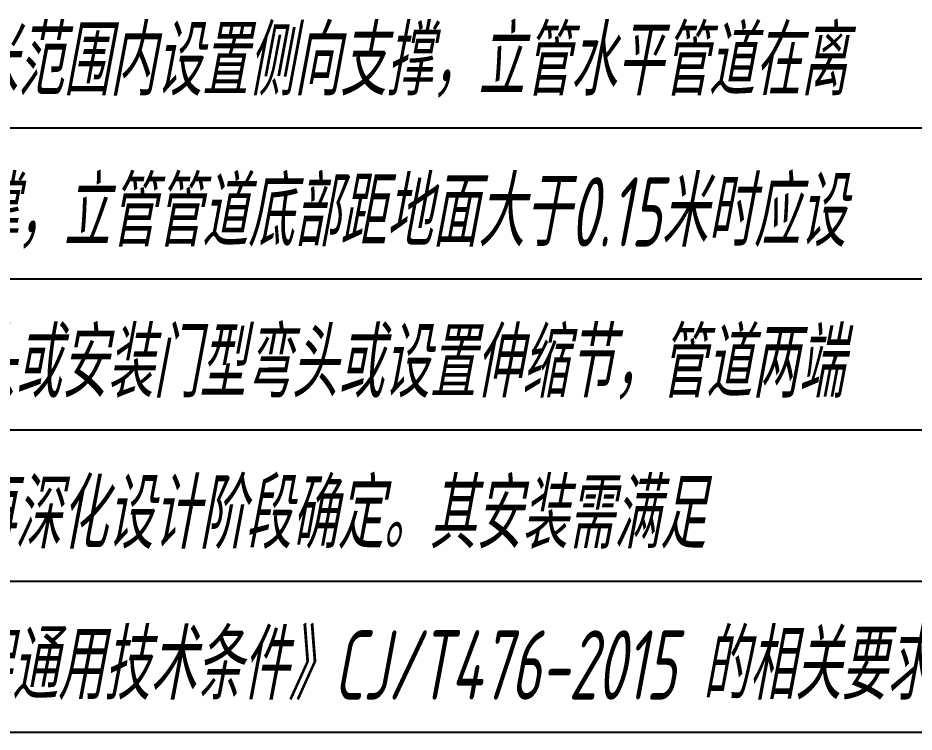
# Model space of a CAD drawing. Extents: x 1036631 to 1215829, y 649019 to 896649.
# Drawn here: x 1143009 to 1148174, y 810161 to 814274 of the extents above; entities that cross this region are included whole.
import ezdxf

# ---------------------------------------------------------------- set-up
doc = ezdxf.new("R2010")
doc.units = 0
doc.header["$LTSCALE"] = 1000
doc.header["$MEASUREMENT"] = 0
doc.layers.add('TWT_SYMB', color=3, linetype='Continuous')
doc.styles.add('ATTTXT', font='gbeitc.shx', dxfattribs={"width": 0.7, "bigfont": '0hztxt.shx'})

msp = doc.modelspace()

# ---------------------------------------------------------------- linework, layer by layer
at = {"color": 0}
for p, q in [((1099449.1, 813641), (1149097.9, 813641)), ((1099449.1, 813641), (1149097.9, 813641)), ((1099449.1, 812771.1), (1149097.9, 812771.1)), ((1099449.1, 812771.1), (1149097.9, 812771.1)), ((1099449.1, 811901.2), (1149097.9, 811901.2)), ((1099449.1, 811901.2), (1149097.9, 811901.2)), ((1099449.1, 811031.3), (1149097.9, 811031.3)), ((1099449.1, 811031.3), (1149097.9, 811031.3)), ((1099449.1, 810161.4), (1149097.9, 810161.4)), ((1099449.1, 810161.4), (1149097.9, 810161.4))]:
    msp.add_line(p, q, dxfattribs=at)

# ---------------------------------------------------------------- texts
at = {"layer": 'TWT_SYMB', "color": 2, "style": 'ATTTXT', "width": 0.7}
for s, p in [('吊架。水平管道在离弯头处0.6米范围内设置侧向抗震支吊架；水平管道距立管0.6米范围内设置侧向支撑，立管水平管道在离', (1133164.4, 813827.7)), ('弯头处0.6米范围内设置侧向抗震支吊架；水平管道距立管0.6米范围内设置侧向支撑，立管管道底部距地面大于0.15米时应设', (1133164.4, 812957.8)), ('抗震支撑。管道不应穿过抗震缝，当必须穿越时应在抗震缝两边各设一个柔性管接头或安装门型弯头或设置伸缩节，管道两端', (1133164.4, 812087.9)), ('应设置侧向及纵向抗震支吊架。抗震支吊架的最终间距可由厂家根据现场实际情况再深化设计阶段确定。其安装需满足', (1133164.4, 811218)), ('《建筑机电工程抗震设计规范》（GB50981－2014）与《建筑机电设备抗震支吊架通用技术条件》CJ/T476-2015 的相关要求。', (1133164.4, 810348.1))]:
    msp.add_text(s, height=399.271, dxfattribs=at).set_placement(p)

doc.saveas('drawing.dxf')
